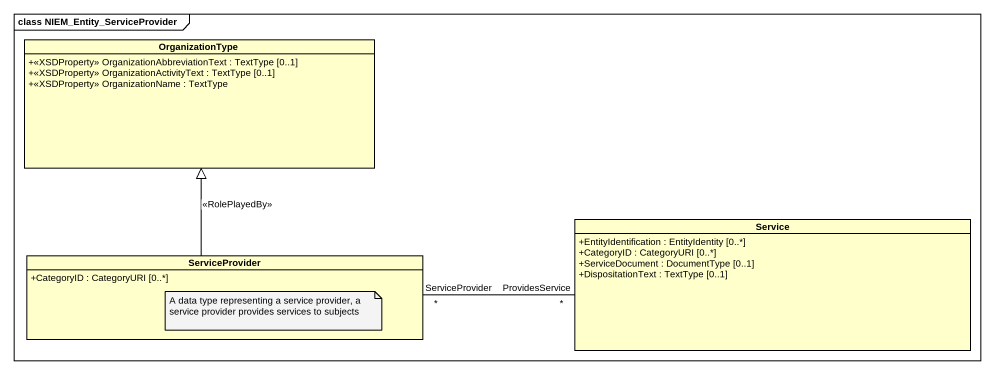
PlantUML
@startuml
mainframe class NIEM_Entity_ServiceProvider
hide circle
hide empty members
skinparam classAttributeIconSize 0
class OrganizationType {
  +<<XSDProperty>> OrganizationAbbreviationText : TextType [0..1]
  +<<XSDProperty>> OrganizationActivityText : TextType [0..1]
  +<<XSDProperty>> OrganizationName : TextType
}
class Service {
  +EntityIdentification : EntityIdentity [0..*]
  +CategoryID : CategoryURI [0..*]
  +ServiceDocument : DocumentType [0..1]
  +DispositationText : TextType [0..1]
}
class ServiceProvider {
  +CategoryID : CategoryURI [0..*]
}
Service "ProvidesService\n*" -left- "ServiceProvider\n*" ServiceProvider
ServiceProvider -up-|> OrganizationType : <<RolePlayedBy>>
note as N1
  A data type representing a service provider, a service provider provides services to subjects
end note
@enduml
